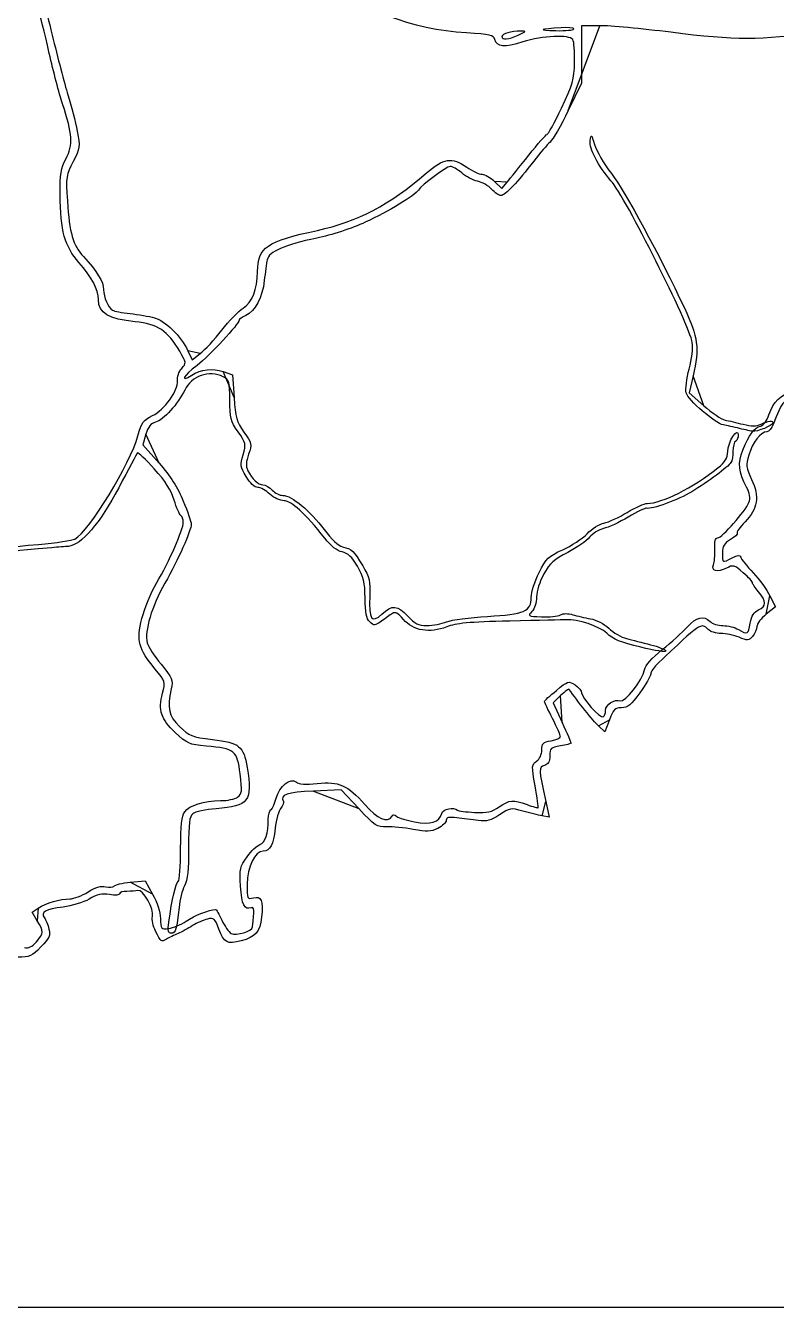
# Model space of a CAD drawing. Extents: x 0 to 210, y 0 to 297.
# Drawn here: x 81.3 to 118.5, y 0.1 to 63.7 of the extents above; entities that cross this region are included whole.
import ezdxf

# ---------------------------------------------------------------- set-up
doc = ezdxf.new("R2010")
doc.units = 0
doc.layers.get('0').update_dxf_attribs({"linetype": 'CONTINUOUS'})

msp = doc.modelspace()

# ---------------------------------------------------------------- linework, layer by layer
at = {"color": 7}
for points in [[(0.141111, 296.858883), (209.858887, 296.858883), (209.858887, 0.141106), (0.141111, 0.141106), (0.141111, 296.858883)], [(109.753609, 63.745057), (108.851164, 63.745057), (108.851164, 62.317602), (108.851164, 60.89016), (108.189831, 59.537799)], [(105.708172, 63.278866), (105.708172, 63.278866)], [(108.456065, 63.581288), (108.456065, 63.581288)], [(104.526205, 56.020267), (104.891003, 55.670775), (105.161954, 55.987342)], [(91.005831, 48.631193), (91.005831, 48.631193)], [(89.318859, 47.614654), (89.531744, 47.168231), (89.939538, 47.480913)], [(91.071681, 46.585196), (91.532631, 46.426524), (91.610315, 45.292127)], [(114.383025, 46.374397), (114.190266, 45.532163), (114.910017, 44.887519)], [(87.238281, 43.468044), (87.082671, 42.94866), (87.890634, 42.037323)], [(116.687307, 43.755835), (116.687307, 43.755888)], [(118.189554, 35.453317), (118.46504, 34.913308), (118.004229, 34.545628)], [(107.810075, 30.502284), (107.43018, 30.138332), (107.877299, 29.170601)], [(110.225338, 29.300523), (109.997274, 28.703356), (109.681486, 29.000023)], [(97.796121, 24.894293), (96.921109, 25.826623), (95.557561, 25.7645)], [(107.071566, 25.242494), (107.241468, 24.472419), (106.893968, 24.532856)], [(86.46868, 21.239714), (87.199522, 21.313123), (87.57373, 20.64742)], [(81.854903, 19.327919), (81.5947, 19.754679), (81.905086, 19.95805)]]:
    msp.add_lwpolyline(points, close=True, dxfattribs=at)
for points in [[(103.144821, 63.390732), (100.374818, 63.554883), (98.099929, 64.451877), (95.220227, 66.515417)], [(82.449155, 62.362143), (81.927193, 64.680482), (81.78684, 65.105069), (81.337347, 65.725573)], [(81.747834, 65.774895), (82.03166, 65.375014), (82.250108, 64.731818), (82.597682, 63.272597)], [(107.83049, 63.641567), (106.748291, 63.573321), (106.645872, 63.518086), (107.56709, 63.499503)], [(108.456065, 63.581288), (108.456065, 63.636141), (108.174556, 63.663258), (107.83049, 63.641567)], [(113.276218, 63.415808), (111.835126, 63.596895), (110.249952, 63.745057), (109.753609, 63.745057)], [(82.597682, 63.272597), (82.854987, 62.192355), (83.204251, 60.86403), (83.373824, 60.320768)], [(104.548091, 63.06787), (104.493247, 63.277588), (104.298696, 63.322353), (103.144821, 63.390732)], [(105.934796, 62.937223), (105.009292, 62.636052), (104.652218, 62.669688), (104.548091, 63.06787)], [(105.822067, 63.474612), (105.365489, 63.479221), (104.900168, 63.342069), (104.900168, 63.202809)], [(104.900168, 63.202809), (104.900168, 63.031902), (105.205562, 63.060652), (105.708172, 63.278866)], [(105.708172, 63.278866), (106.113205, 63.454712), (106.123, 63.471543), (105.822067, 63.474612)], [(108.415367, 63.053541), (108.245658, 63.315755), (106.904773, 63.252882), (105.934796, 62.937223)], [(107.56709, 63.499503), (108.056026, 63.489625), (108.456065, 63.526435), (108.456065, 63.581288)], [(108.501215, 61.925689), (108.512594, 62.455465), (108.473968, 62.962997), (108.415367, 63.053541)], [(120.638303, 63.417125), (117.650882, 63.007011), (116.533789, 63.006866), (113.276218, 63.415808)], [(83.10859, 59.859845), (82.941601, 60.36689), (82.644856, 61.492924), (82.449155, 62.362143)], [(107.852892, 59.653867), (108.411061, 60.817659), (108.482808, 61.069074), (108.501215, 61.925689)], [(83.279604, 57.152504), (83.637263, 57.833182), (83.604329, 58.354581), (83.10859, 59.859845)], [(83.373824, 60.320768), (83.543398, 59.777506), (83.751934, 58.964694), (83.837238, 58.514531)], [(107.132773, 58.34527), (107.183645, 58.34527), (107.507699, 58.93414), (107.852892, 59.653867)], [(108.189831, 59.537799), (107.826097, 58.793998), (107.418038, 58.088074), (107.283034, 57.969083)], [(83.837238, 58.514531), (83.986177, 57.728533), (83.977905, 57.668438), (83.628912, 57.000996)], [(106.236591, 57.324596), (106.678618, 57.885967), (107.0819, 58.34527), (107.132773, 58.34527)], [(107.283034, 57.969083), (107.148028, 57.850079), (106.787756, 57.426756), (106.48243, 57.028364)], [(110.305897, 56.053771), (109.668773, 56.779411), (109.223067, 57.640175), (109.275647, 58.043427)], [(109.275647, 58.043427), (109.320068, 58.384095), (109.335634, 58.370017), (109.487442, 57.851817)], [(105.161954, 55.987342), (105.310978, 56.161462), (105.794564, 56.763226), (106.236591, 57.324596)], [(109.487442, 57.851817), (109.57756, 57.544193), (109.956792, 56.892278), (110.330183, 56.403119)], [(82.98468, 55.382049), (82.974078, 56.384299), (83.019622, 56.657721), (83.279604, 57.152504)], [(83.628912, 57.000996), (83.283561, 56.340522), (83.269498, 56.243683), (83.346135, 55.053788)], [(102.333742, 56.764964), (102.155556, 56.764964), (100.909767, 55.835545), (100.757317, 55.588884)], [(101.138559, 56.424652), (102.014981, 57.184929), (102.404394, 57.242113), (103.156396, 56.720976)], [(102.901447, 56.435043), (102.685799, 56.616499), (102.430332, 56.764964), (102.333742, 56.764964)], [(103.156396, 56.720976), (103.435125, 56.527812), (103.775279, 56.369772), (103.912291, 56.369772)], [(106.48243, 57.028364), (105.680795, 55.98239), (105.046438, 55.316265), (104.851967, 55.316265)], [(95.747027, 53.588416), (97.740183, 54.01997), (99.331572, 54.857133), (101.138559, 56.424652)], [(103.692526, 56.025324), (103.47308, 56.06922), (103.117094, 56.253587), (102.901447, 56.435043)], [(104.387101, 55.630896), (104.224531, 55.80395), (103.911972, 55.981442), (103.692526, 56.025324)], [(103.912291, 56.369772), (104.049304, 56.369772), (104.325565, 56.212496), (104.526205, 56.020267)], [(114.339536, 48.023372), (114.193941, 48.920577), (111.018803, 55.241815), (110.305897, 56.053771)], [(110.330183, 56.403119), (110.996304, 55.530449), (112.735175, 52.322872), (113.943769, 49.737367)], [(83.921192, 51.993135), (83.213546, 52.789906), (83.004086, 53.547865), (82.98468, 55.382049)], [(100.757317, 55.588884), (100.595717, 55.327407), (99.265122, 54.52201), (98.122976, 53.994328)], [(104.851967, 55.316265), (104.758861, 55.316265), (104.549671, 55.457856), (104.387101, 55.630896)], [(83.346135, 55.053788), (83.449881, 53.443006), (83.620336, 52.855282), (84.148559, 52.287076)], [(92.776347, 51.542392), (92.790357, 52.745168), (93.220382, 53.041334), (95.747027, 53.588416)], [(98.122976, 53.994328), (97.457916, 53.687072), (96.435564, 53.350737), (95.717639, 53.203022)], [(95.717639, 53.203022), (94.117577, 52.873799), (93.340808, 52.535791), (93.256568, 52.132118)], [(84.148559, 52.287076), (84.816128, 51.568969), (85.145187, 51.026722), (85.145187, 50.644766)], [(84.885975, 50.151207), (84.878943, 50.655828), (84.54835, 51.286987), (83.921192, 51.993135)], [(92.05943, 49.727911), (92.521604, 50.031005), (92.765945, 50.649428), (92.776347, 51.542392)], [(93.256568, 52.132118), (93.221458, 51.963871), (93.15708, 51.49635), (93.113508, 51.09319)], [(93.113508, 51.09319), (93.022342, 50.249653), (92.666012, 49.582185), (92.191433, 49.365947)], [(85.145187, 50.644766), (85.145187, 50.26655), (85.360212, 49.775889), (85.591793, 49.625659)], [(86.71338, 49.052619), (85.390925, 49.182923), (84.895318, 49.480881), (84.885975, 50.151207)], [(85.591793, 49.625659), (85.67087, 49.574362), (86.062036, 49.498173), (86.461052, 49.456345)], [(91.005831, 48.631193), (91.368006, 49.091879), (91.842126, 49.585398), (92.05943, 49.727911)], [(113.943769, 49.737367), (114.628927, 48.271639), (114.69735, 47.74779), (114.383025, 46.374397)], [(86.461052, 49.456345), (86.860067, 49.414531), (87.40227, 49.322723), (87.665946, 49.252342)], [(88.919285, 47.588393), (88.319315, 48.612176), (87.820052, 48.943572), (86.71338, 49.052619)], [(87.665946, 49.252342), (88.193202, 49.111608), (88.973854, 48.338148), (89.318859, 47.614654)], [(91.861881, 49.132034), (91.861881, 48.939647), (90.426208, 47.39299), (89.777059, 46.886064)], [(92.191433, 49.365947), (92.010179, 49.283358), (91.861881, 49.178103), (91.861881, 49.132034)], [(89.939538, 47.480913), (90.163824, 47.652887), (90.643657, 48.170507), (91.005831, 48.631193)], [(114.184451, 46.705952), (114.318284, 47.200379), (114.383369, 47.753255), (114.339536, 48.023372)], [(89.015588, 46.739417), (89.253426, 47.002224), (89.251176, 47.022071), (88.919285, 47.588393)], [(88.810201, 46.106651), (88.787744, 46.320743), (88.872216, 46.580995), (89.015588, 46.739417)], [(89.777059, 46.886064), (89.087714, 46.347728), (88.908241, 46.019729), (89.512782, 46.403068)], [(91.071681, 46.32177), (90.383874, 46.669853), (89.498166, 46.363176), (89.165288, 45.66169)], [(89.512782, 46.403068), (89.973098, 46.694955), (90.555216, 46.762965), (91.071681, 46.585196)], [(114.034556, 45.532361), (113.990159, 45.70926), (114.057612, 46.237377), (114.184451, 46.705952)], [(87.575619, 44.397701), (88.141629, 44.666763), (88.857319, 45.657449), (88.810201, 46.106651)], [(91.401426, 45.171345), (91.400899, 46.088266), (91.378549, 46.166483), (91.071681, 46.32177)], [(89.165288, 45.66169), (88.846853, 44.99064), (88.096725, 44.163828), (87.720732, 44.069465)], [(91.811939, 43.594885), (91.442705, 44.128585), (91.401873, 44.285387), (91.401426, 45.171345)], [(91.610315, 45.292127), (91.678445, 44.29724), (91.73882, 44.086665), (92.101212, 43.580029)], [(115.881563, 43.934934), (115.460367, 44.012465), (114.126483, 45.166104), (114.034556, 45.532361)], [(118.140364, 44.438607), (118.368945, 45.10514), (118.698502, 45.424327), (119.334345, 45.595011)], [(119.344749, 45.235088), (118.828858, 45.141581), (118.805786, 45.111922), (118.350339, 43.956664)], [(114.910017, 44.887519), (115.305879, 44.532956), (115.778816, 44.212254), (115.960987, 44.174838)], [(86.846892, 43.397361), (87.028411, 44.07065), (87.102994, 44.173034), (87.575619, 44.397701)], [(87.720732, 44.069465), (87.483068, 44.009805), (87.351435, 43.84572), (87.238281, 43.468044)], [(116.687307, 43.755888), (116.397567, 43.826123), (116.034983, 43.906697), (115.881563, 43.934934)], [(115.960987, 44.174838), (116.143158, 44.137435), (116.546544, 44.042506), (116.857402, 43.963908)], [(116.857402, 43.963908), (117.272016, 43.859061), (117.51051, 43.86105), (117.752573, 43.971283)], [(118.333555, 44.01639), (118.333555, 43.90455), (117.54276, 43.583414), (117.336455, 43.611479)], [(117.722038, 43.875116), (117.864549, 43.9038), (118.036298, 44.135144), (118.140364, 44.438607)], [(117.752573, 43.971283), (118.139927, 44.147774), (118.333555, 44.162801), (118.333555, 44.01639)], [(118.350339, 43.956664), (118.271807, 43.757468), (118.127717, 43.594489), (118.030138, 43.594489)], [(83.717736, 38.268797), (84.439167, 38.677567), (86.4732, 42.011273), (86.846892, 43.397361)], [(92.058685, 42.452243), (92.214576, 42.977383), (92.203423, 43.029023), (91.811939, 43.594885)], [(92.101212, 43.580029), (92.501997, 43.019699), (92.508951, 42.98651), (92.332388, 42.476371)], [(116.094657, 42.614682), (116.094657, 43.061816), (116.608542, 43.87181), (116.617075, 43.438122)], [(116.617075, 43.438122), (116.619485, 43.315641), (116.562192, 43.178792), (116.489757, 43.134027)], [(117.336455, 43.611479), (117.269163, 43.620698), (116.977046, 43.685586), (116.687307, 43.755835)], [(116.846006, 42.688631), (117.154302, 43.450462), (117.423489, 43.815034), (117.722038, 43.875116)], [(118.030138, 43.594489), (117.742353, 43.594489), (117.317401, 43.043721), (117.139332, 42.439943)], [(116.356041, 42.632382), (116.354987, 42.401236), (116.310483, 42.145225), (116.257266, 42.063452)], [(116.489757, 43.134027), (116.417322, 43.089262), (116.357149, 42.863516), (116.356041, 42.632382)], [(117.025316, 40.847191), (116.631177, 41.58309), (116.586071, 42.046305), (116.846006, 42.688631)], [(86.824073, 42.541286), (86.792988, 42.505068), (86.374868, 41.729764), (85.894914, 40.818388)], [(87.658204, 41.751086), (87.230516, 42.221913), (86.855157, 42.577503), (86.824073, 42.541286)], [(87.890634, 42.037323), (88.451684, 41.404492), (88.819582, 40.829095), (89.094488, 40.154462)], [(92.215362, 41.365719), (91.921267, 41.858896), (91.908608, 41.946687), (92.058685, 42.452243)], [(92.332388, 42.476371), (92.201337, 42.097734), (92.188467, 41.876412), (92.286439, 41.686171)], [(116.257266, 42.063452), (116.122782, 41.856815), (115.104883, 41.098079), (114.316709, 40.616953)], [(115.600783, 41.796088), (115.987706, 42.104977), (116.094657, 42.282245), (116.094657, 42.614682)], [(117.139332, 42.439943), (116.988933, 41.929987), (117.001668, 41.818161), (117.277103, 41.230095)], [(88.642938, 40.206049), (88.495116, 40.697777), (88.213191, 41.140117), (87.658204, 41.751086)], [(92.784459, 40.829187), (92.633189, 40.829187), (92.409616, 41.03996), (92.215362, 41.365719)], [(92.286439, 41.686171), (92.513043, 41.246175), (92.812215, 40.960979), (93.047179, 40.960979)], [(112.104503, 40.03908), (112.823835, 40.03908), (114.378655, 40.820429), (115.600783, 41.796088)], [(85.894914, 40.818388), (84.976141, 39.07376), (84.021528, 37.957287), (83.405806, 37.907254)], [(93.388875, 40.499938), (93.193478, 40.681025), (92.921492, 40.829187), (92.784459, 40.829187)], [(93.047179, 40.960979), (93.169596, 40.960979), (93.377023, 40.842449), (93.508129, 40.69758)], [(117.277103, 41.230095), (117.678925, 40.372189), (117.58597, 39.767212), (116.952683, 39.118669)], [(117.138942, 40.079986), (117.230956, 40.322011), (117.202044, 40.51723), (117.025316, 40.847191)], [(88.973122, 39.441005), (88.905437, 39.482833), (88.756855, 39.827096), (88.642938, 40.206049)], [(89.094488, 40.154462), (89.312229, 39.62013), (89.490584, 39.107686), (89.490831, 39.015693)], [(94.092035, 40.170688), (93.900693, 40.170688), (93.584271, 40.31885), (93.388875, 40.499938)], [(93.508129, 40.69758), (93.639235, 40.55271), (93.876957, 40.43418), (94.036402, 40.43418)], [(94.036402, 40.43418), (94.457841, 40.43418), (95.394581, 39.658823), (96.076277, 38.745748)], [(96.111314, 38.311692), (95.140624, 39.539569), (94.455151, 40.170688), (94.092035, 40.170688)], [(114.316709, 40.616953), (113.655369, 40.213266), (112.309141, 39.721842), (112.072713, 39.797806)], [(115.595504, 38.328194), (115.812141, 38.330301), (116.975912, 39.651185), (117.138942, 40.079986)], [(89.096183, 39.098467), (89.096183, 39.245022), (89.040805, 39.399164), (88.973122, 39.441005)], [(109.957625, 39.059813), (110.182073, 39.107383), (110.699422, 39.347182), (111.10729, 39.592697)], [(111.10729, 39.592697), (111.515158, 39.838212), (111.963902, 40.03908), (112.104503, 40.03908)], [(112.072713, 39.797806), (112.003082, 39.820182), (111.590521, 39.623488), (111.155912, 39.360694)], [(87.770022, 36.087992), (88.395067, 37.152338), (89.096183, 38.743917), (89.096183, 39.098467)], [(89.490831, 39.015693), (89.491621, 38.69964), (88.825109, 37.206071), (88.184213, 36.087992)], [(109.119629, 38.52976), (109.356079, 38.773708), (109.733177, 39.012229), (109.957625, 39.059813)], [(111.155912, 39.360694), (110.721302, 39.097913), (110.173823, 38.842165), (109.939294, 38.792383)], [(116.952683, 39.118669), (116.695156, 38.854927), (116.519393, 38.60421), (116.562098, 38.5615)], [(81.920083, 38.005397), (82.788454, 38.082086), (83.597398, 38.200616), (83.717736, 38.268797)], [(96.076277, 38.745748), (96.440689, 38.257642), (96.795724, 37.924099), (96.998176, 37.879637)], [(96.976225, 37.626826), (96.729616, 37.676147), (96.419691, 37.921557), (96.111314, 38.311692)], [(107.912024, 37.73719), (108.339758, 37.929156), (108.883179, 38.285799), (109.119629, 38.52976)], [(109.246611, 38.363357), (109.100166, 38.177186), (108.610509, 37.836966), (108.158482, 37.607321)], [(109.939294, 38.792383), (109.704762, 38.742587), (109.393055, 38.549528), (109.246611, 38.363357)], [(115.452072, 37.76681), (115.433997, 38.149042), (115.479479, 38.327061), (115.595504, 38.328194)], [(116.235527, 38.245078), (115.914885, 38.055667), (115.83131, 37.916868), (115.83131, 37.573751)], [(116.562098, 38.5615), (116.604804, 38.518803), (116.457847, 38.376409), (116.235527, 38.245078)], [(80.158016, 37.470867), (80.340545, 37.864505), (80.347084, 37.86648), (81.920083, 38.005397)], [(82.57704, 37.840443), (80.509777, 37.674541), (80.429652, 37.656853), (80.352491, 37.349426)], [(83.405806, 37.907254), (83.239724, 37.893755), (82.866779, 37.863688), (82.57704, 37.840443)], [(97.730685, 36.918386), (97.459034, 37.381917), (97.258293, 37.570419), (96.976225, 37.626826)], [(96.998176, 37.879637), (97.458114, 37.778623), (97.551673, 37.690529), (97.991564, 36.944133)], [(106.741597, 36.610195), (107.095958, 37.312182), (107.21031, 37.422283), (107.912024, 37.73719)], [(108.158482, 37.607321), (107.485157, 37.265244), (107.271714, 37.072369), (106.977517, 36.540157)], [(115.38393, 36.9936), (115.435965, 37.111023), (115.46663, 37.458961), (115.452072, 37.76681)], [(115.83131, 37.573751), (115.83131, 37.073844), (115.816922, 37.080956), (116.31013, 37.337112)], [(98.109221, 35.336104), (98.102188, 36.13144), (98.040335, 36.390006), (97.730685, 36.918386)], [(97.991564, 36.944133), (98.330748, 36.368618), (98.374995, 36.177745), (98.342658, 35.429585)], [(116.027777, 36.822561), (115.593054, 36.597025), (115.248712, 36.688504), (115.38393, 36.9936)], [(116.867288, 36.589703), (116.415989, 36.985948), (116.368239, 36.999197), (116.027777, 36.822561)], [(116.31013, 37.337112), (116.599471, 37.487382), (116.699349, 37.495047), (116.738821, 37.370037)], [(116.738821, 37.370037), (116.767123, 37.280389), (117.043133, 36.933953), (117.352175, 36.600173)], [(106.348867, 35.37053), (106.348867, 35.624448), (106.525596, 36.182289), (106.741597, 36.610195)], [(106.977517, 36.540157), (106.769446, 36.163746), (106.617125, 35.68283), (106.615343, 35.39666)], [(117.328876, 36.09567), (117.338187, 36.136313), (117.130471, 36.358635), (116.867288, 36.589703)], [(117.352175, 36.600173), (117.661217, 36.266406), (118.038038, 35.750313), (118.189554, 35.453317)], [(87.042, 34.325927), (87.165916, 34.824239), (87.493526, 35.617165), (87.770022, 36.087992)], [(88.184213, 36.087992), (87.526169, 34.940004), (87.161428, 33.702631), (87.308429, 33.116922)], [(117.625201, 35.64951), (117.452911, 35.854264), (117.319565, 36.055041), (117.328876, 36.09567)], [(117.617878, 34.750619), (118.021322, 34.934446), (118.023294, 35.176405), (117.625201, 35.64951)], [(98.3402, 34.162843), (98.174274, 34.328758), (98.115486, 34.627374), (98.109221, 35.336104)], [(98.342658, 35.429585), (98.293217, 34.285692), (98.442543, 34.064674), (98.941722, 34.542928)], [(98.941722, 34.542928), (99.438827, 35.019182), (99.724916, 34.996793), (100.233234, 34.441836)], [(104.175819, 34.431787), (106.029205, 34.537121), (106.348867, 34.675221), (106.348867, 35.37053)], [(106.615343, 35.39666), (106.613525, 35.105287), (106.517728, 34.808251), (106.381707, 34.672231)], [(99.463178, 34.573588), (99.359141, 34.501153), (99.113989, 34.329035), (98.918398, 34.191092)], [(100.013381, 34.278027), (99.740841, 34.600547), (99.605966, 34.673008), (99.463178, 34.573588)], [(100.233234, 34.441836), (100.580703, 34.062487), (100.748543, 33.980886), (101.181326, 33.980886)], [(102.151312, 34.161433), (102.395571, 34.260722), (103.3066, 34.382386), (104.175819, 34.431787)], [(106.381707, 34.672231), (106.162094, 34.452609), (106.184489, 34.440163), (106.853406, 34.409951)], [(106.853406, 34.409951), (107.239649, 34.392501), (107.663511, 34.435936), (107.795321, 34.506487)], [(107.795321, 34.506487), (107.94369, 34.585889), (108.177879, 34.589326), (108.410145, 34.515574)], [(108.410145, 34.515574), (108.616488, 34.450001), (109.011725, 34.35868), (109.28845, 34.312638)], [(114.089428, 33.900549), (114.551075, 34.409056), (114.902478, 34.495306), (115.219793, 34.177988)], [(117.211202, 34.094951), (117.272743, 34.459207), (117.388736, 34.646221), (117.617878, 34.750619)], [(118.004229, 34.545628), (117.750782, 34.343403), (117.543415, 34.064081), (117.543412, 33.924914)], [(87.689539, 31.82704), (86.879937, 32.79963), (86.768956, 33.227905), (87.042, 34.325927)], [(98.918398, 34.191092), (98.584531, 33.955639), (98.54916, 33.953914), (98.3402, 34.162843)], [(102.160692, 33.912191), (101.32787, 33.576054), (100.485264, 33.719607), (100.013381, 34.278027)], [(101.181326, 33.980886), (101.470558, 33.980886), (101.907053, 34.062132), (102.151312, 34.161433)], [(105.295268, 34.197993), (103.261296, 34.152715), (102.609303, 34.093266), (102.160692, 33.912191)], [(108.060965, 34.265503), (107.952313, 34.25984), (106.707749, 34.22943), (105.295268, 34.197993)], [(110.098154, 33.593451), (109.731237, 33.945788), (108.666051, 34.29719), (108.060965, 34.265503)], [(109.28845, 34.312638), (109.580809, 34.264001), (109.961518, 34.066531), (110.197225, 33.841284)], [(110.197225, 33.841284), (110.420326, 33.628075), (110.816196, 33.397732), (111.076937, 33.329433)], [(115.125775, 33.782849), (114.775501, 34.133118), (114.770059, 34.129404), (112.580259, 32.043818)], [(112.851967, 32.783194), (113.2954, 33.136492), (113.852257, 33.639309), (114.089428, 33.900549)], [(115.758783, 33.585299), (115.519281, 33.585299), (115.234428, 33.674197), (115.125775, 33.782849)], [(115.219793, 34.177988), (115.328446, 34.069336), (115.614188, 33.978344), (115.854775, 33.975776)], [(115.854775, 33.975776), (116.095363, 33.973274), (116.440369, 33.886405), (116.621457, 33.782889)], [(116.621457, 33.782889), (117.089997, 33.51505), (117.115509, 33.52855), (117.211202, 34.094951)], [(117.543412, 33.924914), (117.54341, 33.785746), (117.447324, 33.565715), (117.329886, 33.435952)], [(87.308429, 33.116922), (87.351984, 32.943394), (87.660096, 32.466878), (87.993123, 32.058015)], [(111.784008, 32.896509), (110.799813, 33.136361), (110.403571, 33.300169), (110.098154, 33.593451)], [(111.076937, 33.329433), (111.337677, 33.26112), (111.872922, 33.125206), (112.266367, 33.027419)], [(116.655303, 33.392662), (116.401719, 33.498614), (115.998286, 33.585299), (115.758783, 33.585299)], [(117.329886, 33.435952), (117.134962, 33.220556), (117.076207, 33.21679), (116.655303, 33.392662)], [(113.026163, 32.716278), (113.050607, 32.642947), (112.491637, 32.724048), (111.784008, 32.896509)], [(111.972585, 31.775137), (112.021202, 32.018216), (112.316036, 32.356197), (112.851967, 32.783194)], [(112.266367, 33.027419), (112.659812, 32.929618), (113.001721, 32.789608), (113.026163, 32.716278)], [(88.068355, 30.614782), (88.219572, 31.18017), (88.214495, 31.196408), (87.689539, 31.82704)], [(87.993123, 32.058015), (88.547831, 31.376982), (88.590261, 31.274533), (88.498915, 30.836828)], [(112.580259, 32.043818), (112.412593, 31.884132), (112.275413, 31.671529), (112.275413, 31.571371)], [(107.599528, 30.760442), (108.174009, 31.231177), (108.201537, 31.239224), (108.521427, 31.029624)], [(110.768879, 30.242124), (110.999647, 30.153569), (111.869952, 31.261969), (111.972585, 31.775137)], [(112.275413, 31.571371), (112.275413, 31.471227), (112.035092, 31.053672), (111.741365, 30.643493)], [(88.697874, 28.6627), (87.986366, 29.328233), (87.843087, 29.772522), (88.068355, 30.614782)], [(88.498915, 30.836828), (88.290179, 29.83662), (88.360254, 29.518196), (88.90886, 28.974026)], [(107.007366, 30.214415), (107.007366, 30.247853), (107.27384, 30.493566), (107.599528, 30.760442)], [(108.229284, 30.810001), (108.207661, 30.840937), (108.019017, 30.702468), (107.810075, 30.502284)], [(109.681486, 29.000023), (109.439107, 29.227732), (108.632704, 30.2328), (108.229284, 30.810001)], [(108.521427, 31.029624), (108.702783, 30.910791), (108.851164, 30.73671), (108.851164, 30.642755)], [(108.851164, 30.642755), (108.851164, 30.394356), (109.773423, 29.355626), (109.915826, 29.443628)], [(111.741365, 30.643493), (111.305635, 30.035), (111.13792, 29.897703), (110.830359, 29.897703)], [(107.402466, 29.370943), (107.185161, 29.801417), (107.007366, 30.180989), (107.007366, 30.214415)], [(110.036463, 29.769177), (110.036463, 30.054821), (110.491419, 30.34859), (110.768879, 30.242124)], [(110.830359, 29.897703), (110.504501, 29.897703), (110.422485, 29.816747), (110.225338, 29.300523)], [(107.797565, 28.467455), (107.797565, 28.533898), (107.61977, 28.940469), (107.402466, 29.370943)], [(109.915826, 29.443628), (109.982176, 29.484639), (110.036463, 29.631129), (110.036463, 29.769177)], [(90.229531, 27.996879), (89.385162, 28.073567), (89.277822, 28.120215), (88.697874, 28.6627)], [(88.90886, 28.974026), (89.390799, 28.495982), (89.50024, 28.452389), (90.541194, 28.323837)], [(107.877299, 29.170601), (108.123214, 28.638349), (108.324417, 28.176925), (108.324417, 28.145212)], [(91.915357, 26.614728), (91.773943, 27.764678), (91.64783, 27.868076), (90.229531, 27.996879)], [(90.541194, 28.323837), (91.888119, 28.157513), (92.083537, 27.998775), (92.258775, 26.928635)], [(106.875666, 27.800646), (106.875666, 28.122731), (106.93865, 28.185525), (107.336616, 28.260186)], [(107.797618, 28.003332), (107.3152, 27.926195), (107.270818, 27.884894), (107.270818, 27.513224)], [(107.336616, 28.260186), (107.590138, 28.307743), (107.797565, 28.401013), (107.797565, 28.467455)], [(108.324417, 28.145212), (108.324417, 28.113512), (108.087358, 28.049664), (107.797618, 28.003332)], [(106.617266, 27.246887), (106.770662, 27.354144), (106.875666, 27.579179), (106.875666, 27.800646)], [(107.270818, 27.513224), (107.270818, 27.216609), (107.199116, 27.088597), (107.004476, 27.037695)], [(92.258775, 26.928635), (92.531476, 25.263316), (92.346498, 25.016787), (90.724734, 24.884139)], [(106.54531, 26.017469), (106.366638, 27.022484), (106.369638, 27.073728), (106.617266, 27.246887)], [(107.004476, 27.037695), (106.713255, 26.961546), (106.71753, 26.847112), (107.071566, 25.242494)], [(91.791411, 25.466489), (92.01016, 25.626439), (92.022655, 25.74219), (91.915357, 26.614728)], [(93.703311, 25.411505), (93.866814, 26.018707), (94.407406, 26.447877), (94.701406, 26.203877)], [(94.701406, 26.203877), (94.830344, 26.096871), (95.155864, 26.076484), (95.738792, 26.138909)], [(95.738792, 26.138909), (96.81474, 26.254134), (97.233551, 26.068358), (98.102112, 25.090552)], [(90.947735, 25.287865), (91.277956, 25.287865), (91.65761, 25.36865), (91.791411, 25.466489)], [(95.557561, 25.7645), (94.250886, 25.704972), (93.859743, 25.571744), (94.056572, 25.253267)], [(106.699894, 24.936872), (106.717417, 24.954401), (106.647854, 25.440663), (106.54531, 26.017469)], [(89.165916, 24.727377), (89.402671, 25.065397), (90.106649, 25.286838), (90.947735, 25.287865)], [(90.724734, 24.884139), (90.199103, 24.841152), (89.676911, 24.72951), (89.564312, 24.636056)], [(93.310579, 24.375395), (93.310579, 24.579372), (93.368233, 24.781887), (93.438701, 24.82544)], [(93.438701, 24.82544), (93.509167, 24.868993), (93.628242, 25.132722), (93.703311, 25.411505)], [(93.93367, 24.917736), (93.827539, 24.795531), (93.701403, 24.343866), (93.653368, 23.914038)], [(94.056572, 25.253267), (94.095106, 25.190921), (94.0398, 25.039927), (93.93367, 24.917736)], [(99.184606, 23.989186), (98.705732, 23.963794), (98.612177, 24.024784), (97.796121, 24.894293)], [(98.102112, 25.090552), (98.729386, 24.384391), (99.228863, 24.165479), (99.438576, 24.504804)], [(101.913498, 24.646065), (101.97501, 24.881294), (102.511726, 24.998797), (102.693655, 24.816867)], [(102.693655, 24.816867), (102.735611, 24.774907), (103.115894, 24.724084), (103.538728, 24.703921)], [(103.538728, 24.703921), (104.167204, 24.673946), (104.391219, 24.723926), (104.766115, 24.977751)], [(104.766115, 24.977751), (105.292871, 25.334394), (105.430768, 25.345694), (106.146275, 25.090855)], [(105.931456, 24.76769), (105.341991, 24.934843), (105.294136, 24.927323), (104.779462, 24.586734)], [(106.146275, 25.090855), (106.433241, 24.988643), (106.68237, 24.919355), (106.699894, 24.936872)], [(88.964483, 22.896472), (88.964483, 24.06839), (89.01296, 24.509005), (89.165916, 24.727377)], [(89.564312, 24.636056), (89.400996, 24.500523), (89.359583, 24.161712), (89.359583, 22.961189)], [(92.89252, 23.108271), (93.151615, 23.190505), (93.310579, 23.672316), (93.310579, 24.375395)], [(99.438576, 24.504804), (99.497984, 24.600918), (99.574363, 24.601037), (99.689887, 24.504804)], [(99.689887, 24.504804), (99.781166, 24.42905), (100.175929, 24.306003), (100.567136, 24.231368)], [(100.567136, 24.231368), (101.358866, 24.080322), (101.801182, 24.216565), (101.913498, 24.646065)], [(102.134523, 24.311666), (102.134523, 24.207452), (101.946216, 24.028261), (101.716064, 23.913445)], [(102.661323, 24.433712), (102.259616, 24.485115), (102.134523, 24.456127), (102.134523, 24.311666)], [(103.715302, 24.298838), (103.425353, 24.335951), (102.951063, 24.396639), (102.661323, 24.433712)], [(104.779462, 24.586734), (104.348617, 24.301617), (104.138283, 24.24471), (103.715302, 24.298838)], [(106.893968, 24.532856), (106.702844, 24.56611), (106.269714, 24.671786), (105.931456, 24.76769)], [(93.653368, 23.914038), (93.560045, 23.078942), (93.407367, 22.78645), (93.064032, 22.785014)], [(100.49784, 23.860554), (100.057969, 23.946278), (99.467014, 24.00416), (99.184606, 23.989186)], [(101.716064, 23.913445), (101.359264, 23.735453), (101.179759, 23.727656), (100.49784, 23.860554)], [(89.359583, 22.961189), (89.359583, 21.858005), (89.304963, 21.350605), (89.15499, 21.060589)], [(92.257529, 22.502768), (92.466529, 22.791283), (92.752275, 23.063757), (92.89252, 23.108271)], [(88.841644, 21.277235), (88.909206, 21.318984), (88.964483, 22.04764), (88.964483, 22.896472)], [(91.933074, 21.041637), (91.881633, 21.909026), (91.905592, 22.016927), (92.257529, 22.502768)], [(93.064032, 22.785014), (92.653307, 22.783302), (92.257033, 21.980499), (92.257033, 21.150158)], [(84.371915, 20.755638), (84.754702, 20.997281), (85.00738, 21.071243), (85.24578, 21.011399)], [(85.24578, 21.011399), (85.430234, 20.965106), (85.616405, 20.981016), (85.659494, 21.04676)], [(85.659494, 21.04676), (85.702582, 21.112505), (86.066716, 21.199334), (86.46868, 21.239714)], [(88.38018, 19.263333), (88.536172, 20.392739), (88.721883, 21.20322), (88.841644, 21.277235)], [(89.15499, 21.060589), (89.042463, 20.842981), (88.920132, 20.356995), (88.883142, 19.980597)], [(92.46052, 19.975276), (92.127197, 19.847369), (91.987102, 20.130603), (91.933074, 21.041637)], [(92.257033, 21.150158), (92.257033, 20.407318), (92.265659, 20.388919), (92.577324, 20.467149)], [(81.905086, 19.95805), (82.292764, 20.212073), (82.988092, 20.415707), (83.467761, 20.415707)], [(84.425615, 20.400654), (84.143485, 20.234185), (83.561588, 20.056601), (83.132512, 20.006002)], [(83.467761, 20.415707), (83.668875, 20.415707), (84.075745, 20.568676), (84.371915, 20.755638)], [(85.437008, 20.623595), (85.054161, 20.684823), (84.819622, 20.633078), (84.425615, 20.400654)], [(85.935439, 20.668347), (85.935439, 20.598098), (85.718363, 20.578607), (85.437008, 20.623595)], [(86.297614, 20.78635), (86.098418, 20.789906), (85.935439, 20.736791), (85.935439, 20.668347)], [(86.845984, 20.828086), (86.743576, 20.801588), (86.49681, 20.782807), (86.297614, 20.78635)], [(87.565445, 19.541431), (87.656049, 19.902433), (87.101483, 20.894199), (86.845984, 20.828086)], [(87.57373, 20.64742), (87.800642, 20.243747), (87.953604, 19.769061), (87.962336, 19.441444)], [(92.577324, 20.467149), (92.968042, 20.565213), (93.061918, 20.338623), (92.976229, 19.504304)], [(83.132512, 20.006002), (82.276279, 19.905054), (81.993154, 19.739534), (82.208924, 19.466072)], [(88.883142, 19.980597), (88.779632, 18.927354), (88.712409, 18.703609), (88.499468, 18.703609)], [(89.239346, 19.309441), (89.639348, 19.582205), (90.406427, 19.888908), (90.688635, 19.888908)], [(90.688635, 19.888908), (90.732438, 19.888908), (90.876801, 19.648252), (91.00944, 19.354101)], [(92.534818, 19.028802), (92.622688, 19.855008), (92.608781, 20.032171), (92.46052, 19.975276)], [(81.809702, 18.281893), (82.181581, 18.714276), (82.184722, 18.786975), (81.854903, 19.327919)], [(82.208924, 19.466072), (82.282789, 19.37246), (82.384385, 19.124008), (82.434694, 18.91396)], [(87.719419, 18.816173), (87.595661, 19.059383), (87.526372, 19.385761), (87.565445, 19.541431)], [(87.962336, 19.441444), (87.97618, 18.921967), (87.991955, 18.902818), (88.371834, 18.944224)], [(88.499468, 18.703609), (88.34385, 18.703609), (88.318986, 18.820282), (88.38018, 19.263333)], [(88.371834, 18.944224), (88.589139, 18.967917), (88.97952, 19.132252), (89.239346, 19.309441)], [(89.557186, 19.085314), (89.339881, 18.950599), (89.013924, 18.773489), (88.832836, 18.691769)], [(90.297259, 19.410034), (90.107522, 19.366178), (89.77449, 19.220043), (89.557186, 19.085314)], [(90.86344, 18.910562), (90.663671, 19.433661), (90.608795, 19.48206), (90.297259, 19.410034)], [(91.00944, 19.354101), (91.142079, 19.059962), (91.350582, 18.765797), (91.472779, 18.700395)], [(92.976229, 19.504304), (92.902659, 18.788002), (92.662264, 18.50785), (91.970474, 18.332255)], [(82.434694, 18.91396), (82.512569, 18.588819), (82.452569, 18.456685), (82.031026, 18.024986)], [(88.260287, 18.416516), (87.978123, 18.269631), (88.009216, 18.246663), (87.719419, 18.816173)], [(88.832836, 18.691769), (88.651749, 18.610036), (88.394102, 18.486172), (88.260287, 18.416516)], [(91.970474, 18.332255), (91.262952, 18.152669), (91.125452, 18.224498), (90.86344, 18.910562)], [(91.472779, 18.700395), (91.724291, 18.565798), (92.511463, 18.809206), (92.534818, 19.028802)], [(82.031026, 18.024986), (81.589612, 17.572939), (81.465808, 17.517915), (80.890025, 17.517915)], [(81.217213, 18.000924), (81.42318, 17.947072), (81.589612, 18.025987), (81.809702, 18.281893)]]:
    msp.add_open_spline(points, degree=3, dxfattribs=at)

doc.saveas('drawing.dxf')
